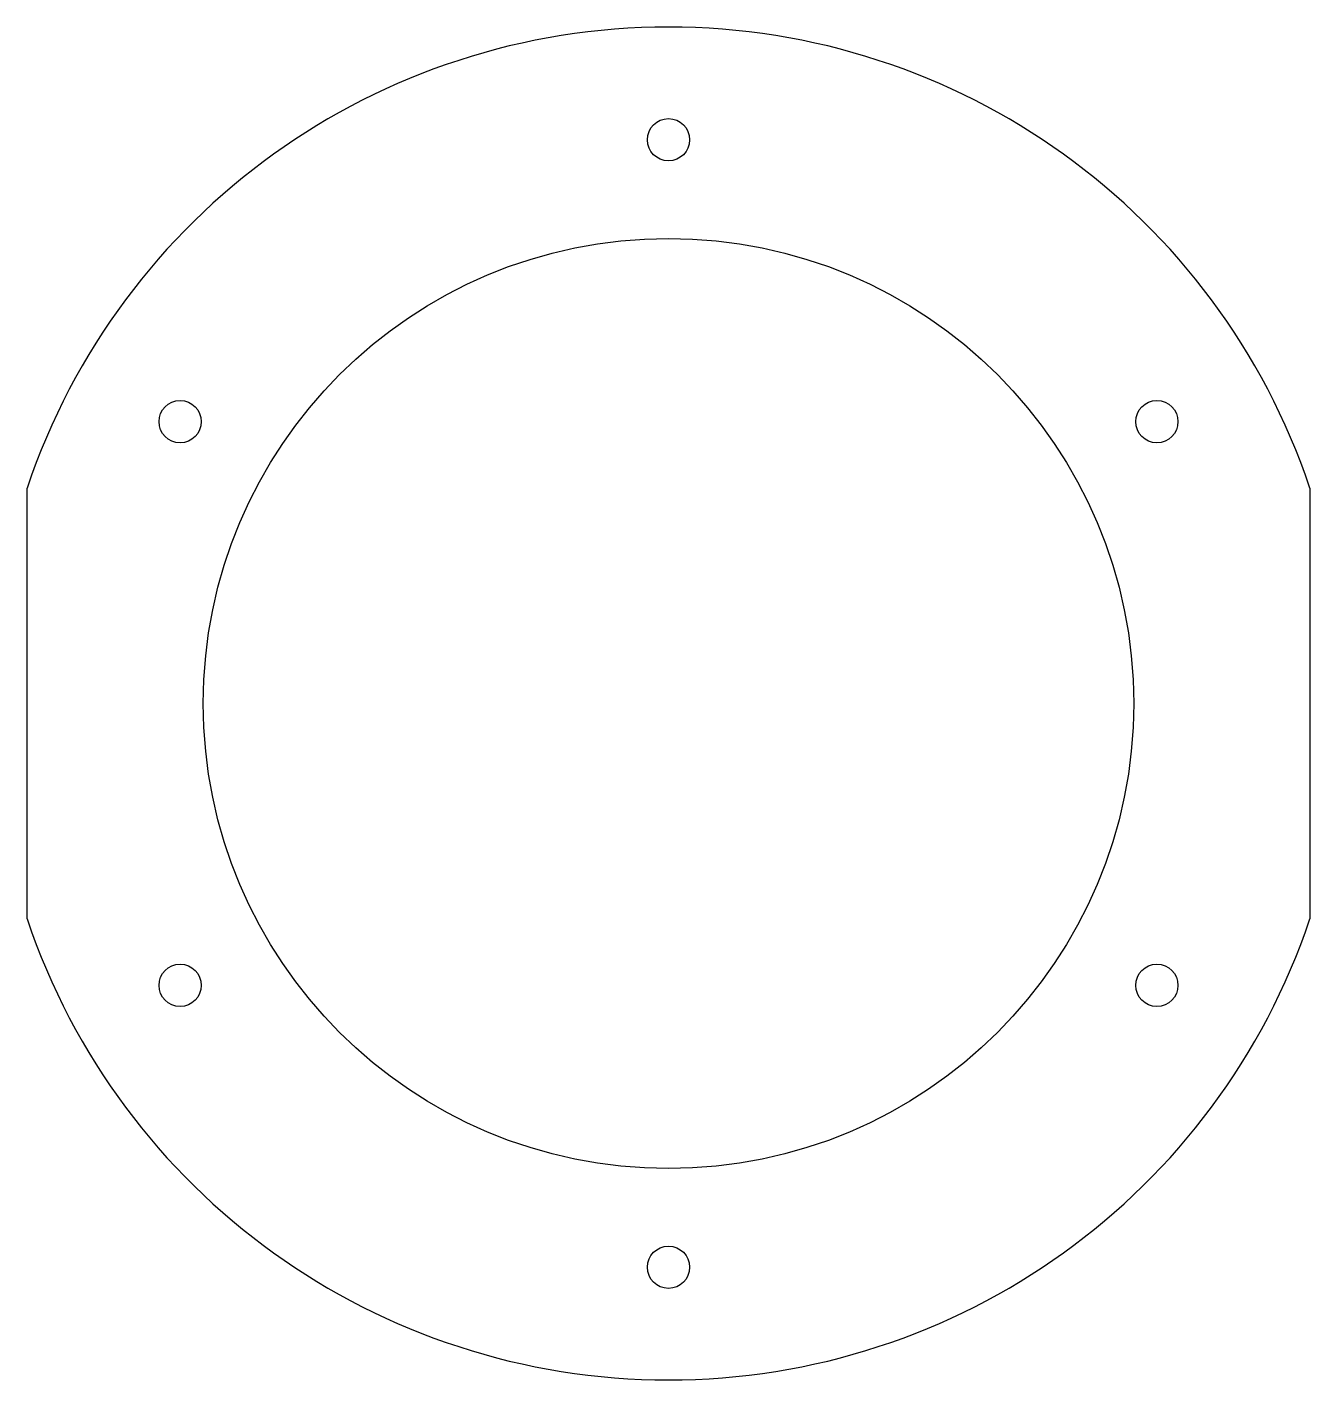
# Model space of a CAD drawing. Header units: millimetres. Extents: x -45.5 to 45.5, y -48 to 48.
import ezdxf

# ---------------------------------------------------------------- set-up
doc = ezdxf.new("R2010")
doc.units = ezdxf.units.MM

msp = doc.modelspace()

# ---------------------------------------------------------------- linework, layer by layer
at = {"color": 7, "linetype": 'Continuous', "lineweight": 25}
for p, q in [((-45.5, -15.289), (-45.5, 15.289)), ((45.5, 15.289), (45.5, -15.289))]:
    msp.add_line(p, q, dxfattribs=at)
for centre, radius in [((0, 40), 1.5), ((0, 0), 33), ((-34.641, 20), 1.5), ((34.641, 20), 1.5), ((-34.641, -20), 1.5), ((34.641, -20), 1.5), ((0, -40), 1.5)]:
    msp.add_circle(centre, radius, dxfattribs=at)
for start, end in [(18.57335, 161.42665), (198.57335, 341.42665)]:
    msp.add_arc((0, 0), 48, start, end, dxfattribs=at)

doc.saveas('drawing.dxf')
